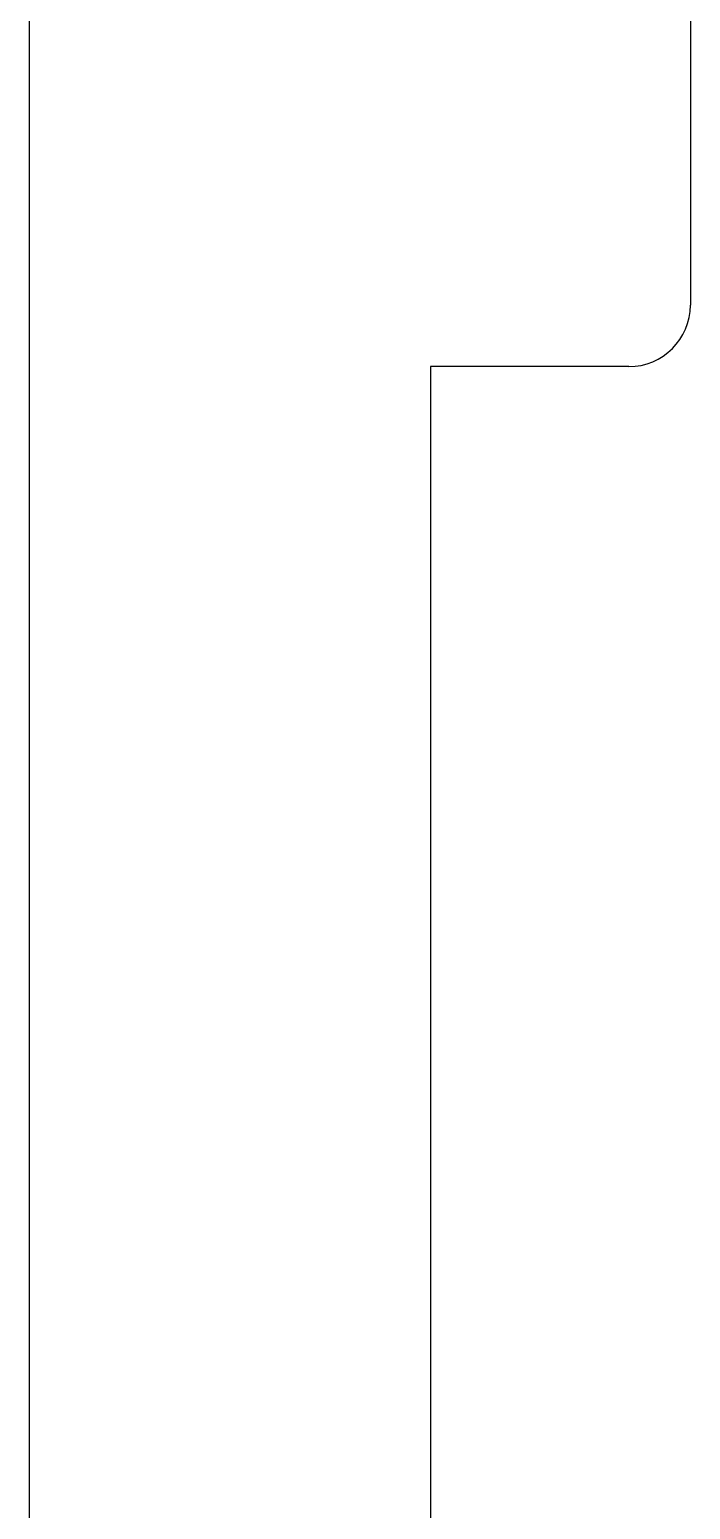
# Model space of a CAD drawing. Extents: x 0 to 226, y 0 to 690.
# Drawn here: x 88.01 to 109.45, y 545.06 to 593.14 of the extents above; entities that cross this region are included whole.
import ezdxf

# ---------------------------------------------------------------- set-up
doc = ezdxf.new("R2010")
doc.units = 0
doc.layers.add('-15N-THT. THIẾT BỊ ĐÓNG MỞ', color=40, linetype='CONTINUOUS')

# ---------------------------------------------------------------- blocks, each defined once
blk = doc.blocks.new('06 - N - SC VSD ATV630D30~D45N4')
at = {"layer": '-15N-THT. THIẾT BỊ ĐÓNG MỞ'}
for p, q in [((-25, 170.091), (-25, 298.591)), ((-3.55, 279.641), (-3.55, 239.541)), ((-3.55, 239.541), (-3.55, 239.541)), ((-5.55, 237.541), (-11.99, 237.541)), ((-11.99, 237.541), (-11.99, 237.541)), ((-11.99, 237.541), (-11.99, 181.608)), ((-5.55, 237.541), (-5.55, 237.541))]:
    blk.add_line(p, q, dxfattribs=at)
blk.add_arc((-5.55, 239.541), 2, 270, 0, dxfattribs=at)

msp = doc.modelspace()

# ---------------------------------------------------------------- block references
msp.add_blockref('06 - N - SC VSD ATV630D30~D45N4', (113.005, 344.65))

doc.saveas('drawing.dxf')
